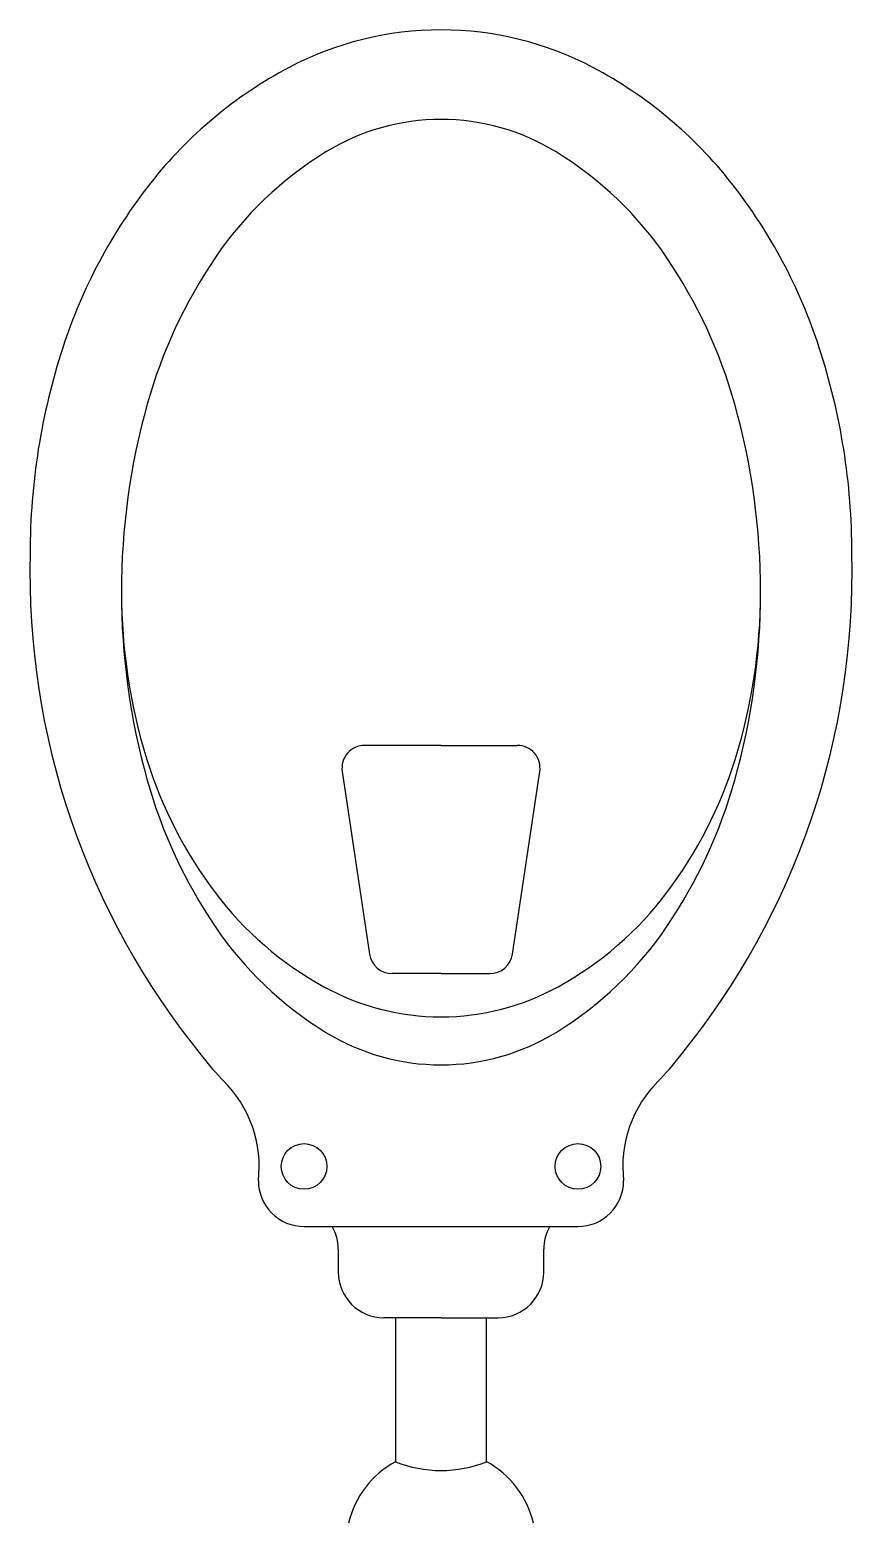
# Model space of a CAD drawing. Extents: x -1.485 to -1.125, y 6.299 to 6.953.
import ezdxf

# ---------------------------------------------------------------- set-up
doc = ezdxf.new("R2010")
doc.units = 0
doc.layers.get('0').update_dxf_attribs({"linetype": 'CONTINUOUS'})

msp = doc.modelspace()

# ---------------------------------------------------------------- linework, layer by layer
at = {"color": 0}
for p, q in [((-1.30465, 6.63977), (-1.33804, 6.63977)), ((-1.30465, 6.63977), (-1.27127, 6.63977)), ((-1.34793, 6.62828), (-1.33593, 6.54828)), ((-1.27338, 6.54828), (-1.26138, 6.62828)), ((-1.30465, 6.53977), (-1.32604, 6.53977)), ((-1.30465, 6.53977), (-1.28327, 6.53977)), ((-1.36465, 6.42893), (-1.24465, 6.42893)), ((-1.34965, 6.41893), (-1.34965, 6.40893)), ((-1.25965, 6.40893), (-1.25965, 6.41893)), ((-1.30465, 6.38893), (-1.32965, 6.38893)), ((-1.32465, 6.38893), (-1.32465, 6.32582)), ((-1.30465, 6.38893), (-1.27965, 6.38893)), ((-1.28465, 6.32582), (-1.28465, 6.38893))]:
    msp.add_line(p, q, dxfattribs=at)
msp.add_lwpolyline([(-1.44465, 6.70691, 0.075656), (-1.43349, 6.63355, 0.08593), (-1.40365, 6.57531, 0.106027), (-1.35605, 6.53401, 0.126503), (-1.30465, 6.5208, 0.126503), (-1.25326, 6.53401, 0.106027), (-1.20566, 6.57531, 0.08593), (-1.17582, 6.63355, 0.075656), (-1.16465, 6.70691, 0.075656)], format="xyb", dxfattribs=at)
for centre in [(-1.36465, 6.45525), (-1.24465, 6.45525)]:
    msp.add_circle(centre, 0.01, dxfattribs=at)
for centre, radius, start, end in [((-1.30465, 6.81075), 0.14255, 90.00003, 117.82606), ((-1.30465, 6.81075), 0.14255, 62.17399, 90.00003), ((-1.28257, 6.7689), 0.18987, 117.82606, 141.87657), ((-1.32674, 6.7689), 0.18987, 38.12348, 62.17399), ((-1.30465, 6.81754), 0.09652, 90, 121.50283), ((-1.30465, 6.81754), 0.09652, 58.49717, 90), ((-1.27216, 6.76451), 0.15871, 121.50283, 145.94681), ((-1.33715, 6.76451), 0.15871, 34.05319, 58.49717), ((-1.24788, 6.74168), 0.23396, 141.87657, 161.99281), ((-1.36143, 6.74168), 0.23396, 18.00724, 38.12348), ((-1.22066, 6.72971), 0.22086, 145.94681, 164.36039), ((-1.38865, 6.72971), 0.22086, 15.63961, 34.05319), ((-1.19327, 6.72393), 0.29138, 161.99281, 180.00003), ((-1.41603, 6.72393), 0.29138, 0.00003, 18.00724), ((-1.13923, 6.70691), 0.30543, 164.36039, 180), ((-1.47008, 6.70691), 0.30543, 360, 15.63961), ((-1.14945, 6.71542), 0.33531, 178.54578, 219.1036), ((-1.45986, 6.71542), 0.33531, 320.8964, 1.45422), ((-1.13923, 6.70691), 0.30543, 180, 195.63961), ((-1.47008, 6.70691), 0.30543, 344.36039, 0), ((-1.33804, 6.62977), 0.01, 90, 188.53077), ((-1.27127, 6.62977), 0.01, 351.46923, 90), ((-1.22066, 6.68411), 0.22086, 195.63961, 214.05319), ((-1.38865, 6.68411), 0.22086, 325.94681, 344.36039), ((-1.27216, 6.64931), 0.15871, 214.05319, 238.49717), ((-1.33715, 6.64931), 0.15871, 301.50283, 325.94681), ((-1.32604, 6.54977), 0.01, 188.53077, 270), ((-1.28327, 6.54977), 0.01, 270, 351.46923), ((-1.30465, 6.59628), 0.09652, 238.49717, 270), ((-1.30465, 6.59628), 0.09652, 270, 301.50283), ((-1.32127, 6.57115), 0.11104, 217.25065, 225.24612), ((-1.28804, 6.57115), 0.11104, 314.75388, 322.74935), ((-1.4372, 6.45521), 0.05291, 353.18577, 45.51496), ((-1.17211, 6.45521), 0.05291, 134.48504, 186.81423), ((-1.36465, 6.44893), 0.02, 180, 270.00046), ((-1.24465, 6.44893), 0.02, 269.99954, 0), ((-1.36965, 6.41893), 0.02, 0, 30), ((-1.23965, 6.41893), 0.02, 150, 180), ((-1.32965, 6.40893), 0.02, 180, 270), ((-1.27965, 6.40893), 0.02, 270, 0), ((-1.30465, 6.28934), 0.04161, 118.73171, 166.67041), ((-1.30465, 6.37629), 0.05428, 248.38039, 291.61961), ((-1.30465, 6.28934), 0.04161, 13.32959, 61.26829)]:
    msp.add_arc(centre, radius, start, end, dxfattribs=at)

doc.saveas('drawing.dxf')
